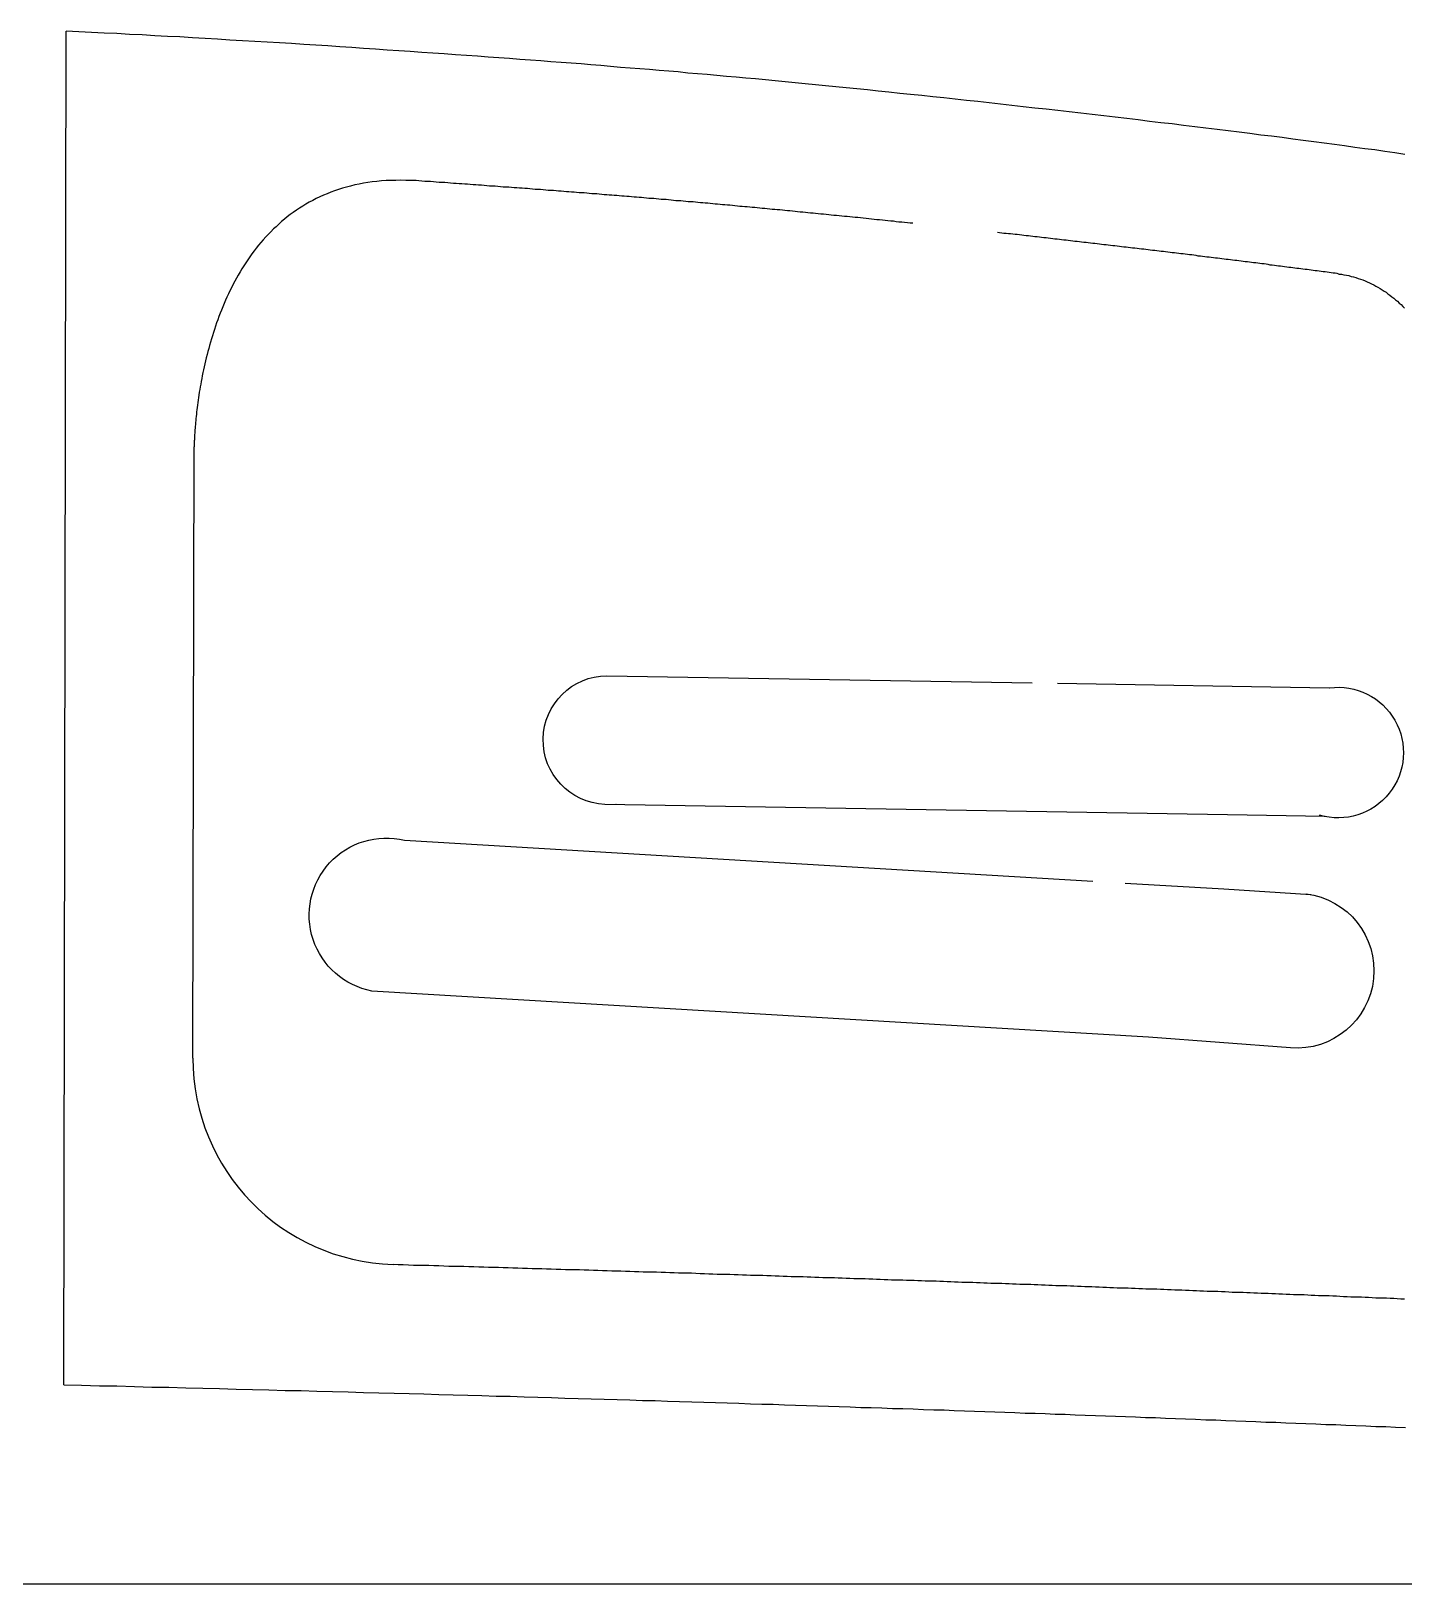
# Model space of a CAD drawing. Header units: millimetres. Extents: x 41 to 1041, y 1148 to 1248.
# Drawn here: x 730 to 783.4, y 1147.8 to 1208.1 of the extents above; entities that cross this region are included whole.
import ezdxf

# ---------------------------------------------------------------- set-up
doc = ezdxf.new("R2010")
doc.units = ezdxf.units.MM

msp = doc.modelspace()

# ---------------------------------------------------------------- linework, layer by layer
at = {"color": 3}
for p, q in [((731.312, 1155.538), (731.413, 1208.13)), ((736.336, 1168.23), (736.382, 1191.983)), ((752.424, 1183.087), (768.943, 1182.807)), ((769.926, 1182.791), (780.485, 1182.612)), ((744.556, 1176.699), (771.309, 1175.107))]:
    msp.add_line(p, q, dxfattribs=at)
msp.add_line((41.281, 1147.802), (1041.281, 1147.802))
for points in [[(752.34, 1178.088, -0.975424), (752.424, 1183.087)], [(780.499, 1182.614, -1.236556), (780.118, 1177.668)], [(743.289, 1170.834, -1.023403), (744.556, 1176.699)], [(779.598, 1174.614, -0.97632), (778.98, 1168.625), (773.465, 1169.039)]]:
    msp.add_lwpolyline(points, format="xyb", dxfattribs=at)
for points in [[(752.424, 1183.087), (752.424, 1183.087)], [(760.09, 1182.957), (760.09, 1182.957)], [(769.926, 1182.791), (769.926, 1182.791)], [(775.402, 1182.698), (775.402, 1182.698)], [(776.536, 1177.679), (752.34, 1178.088)], [(760.652, 1177.948), (760.652, 1177.948)], [(780.336, 1177.614), (776.536, 1177.679)], [(754.568, 1176.103), (754.568, 1176.103)], [(769.784, 1175.198), (769.784, 1175.198)], [(772.555, 1175.033), (776.399, 1174.805), (779.769, 1174.587)], [(773.465, 1169.039), (743.289, 1170.834)]]:
    msp.add_lwpolyline(points, dxfattribs=at)
for points in [[(783.429, 1203.342, 0), (783.044, 1203.402, 0), (782.657, 1203.452, 0), (782.267, 1203.512, 0), (781.876, 1203.562, 0), (781.483, 1203.612, 0), (781.087, 1203.672, 0), (780.689, 1203.722, 0), (780.289, 1203.772, 0), (779.886, 1203.832, 0), (779.48, 1203.882, 0), (779.072, 1203.932, 0), (778.661, 1203.992, 0), (778.246, 1204.042, 0), (777.829, 1204.092, 0), (777.409, 1204.152, 0), (776.986, 1204.202, 0), (776.559, 1204.252, 0), (776.13, 1204.312, 0), (775.699, 1204.362, 0), (775.264, 1204.412, 0), (774.828, 1204.462, 0), (774.39, 1204.522, 0), (773.95, 1204.572, 0), (773.508, 1204.622, 0), (773.065, 1204.682, 0), (772.621, 1204.732, 0), (772.175, 1204.782, 0), (771.729, 1204.832, 0), (771.283, 1204.892, 0), (770.836, 1204.942, 0), (770.389, 1204.992, 0), (769.942, 1205.042, 0), (769.495, 1205.092, 0), (769.048, 1205.142, 0), (768.603, 1205.192, 0), (768.158, 1205.242, 0), (767.714, 1205.292, 0), (767.271, 1205.342, 0), (766.83, 1205.392, 0), (766.391, 1205.432, 0), (765.953, 1205.482, 0), (765.517, 1205.532, 0), (765.084, 1205.572, 0), (764.653, 1205.622, 0), (764.225, 1205.672, 0), (763.8, 1205.712, 0), (763.377, 1205.752, 0), (762.958, 1205.802, 0), (762.543, 1205.842, 0), (762.131, 1205.882, 0), (761.723, 1205.922, 0), (761.319, 1205.962, 0), (760.919, 1206.002, 0), (760.522, 1206.042, 0), (760.128, 1206.082, 0), (759.738, 1206.122, 0), (759.35, 1206.162, 0), (758.964, 1206.192, 0), (758.581, 1206.232, 0), (758.2, 1206.272, 0), (757.821, 1206.302, 0), (757.443, 1206.342, 0), (757.066, 1206.372, 0), (756.691, 1206.402, 0), (756.317, 1206.442, 0), (755.943, 1206.472, 0), (755.569, 1206.502, 0), (755.196, 1206.542, 0), (754.822, 1206.572, 0), (754.448, 1206.602, 0), (754.074, 1206.632, 0), (753.698, 1206.662, 0), (753.322, 1206.692, 0), (752.944, 1206.722, 0), (752.565, 1206.752, 0), (752.184, 1206.792, 0), (751.801, 1206.822, 0), (751.416, 1206.852, 0), (751.028, 1206.882, 0), (750.638, 1206.912, 0), (750.244, 1206.942, 0), (749.848, 1206.972, 0), (749.447, 1207.002, 0), (749.044, 1207.032, 0), (748.636, 1207.062, 0), (748.224, 1207.092, 0), (747.808, 1207.122, 0), (747.387, 1207.152, 0), (746.962, 1207.182, 0), (746.533, 1207.212, 0), (746.1, 1207.242, 0), (745.663, 1207.272, 0), (745.223, 1207.302, 0), (744.779, 1207.332, 0), (744.331, 1207.362, 0), (743.88, 1207.392, 0), (743.426, 1207.422, 0), (742.968, 1207.452, 0), (742.508, 1207.492, 0), (742.045, 1207.522, 0), (741.579, 1207.552, 0), (741.111, 1207.582, 0), (740.64, 1207.612, 0), (740.167, 1207.642, 0), (739.692, 1207.672, 0), (739.215, 1207.702, 0), (738.736, 1207.722, 0), (738.255, 1207.752, 0), (737.773, 1207.782, 0), (737.289, 1207.812, 0), (736.804, 1207.842, 0), (736.317, 1207.872, 0), (735.829, 1207.902, 0), (735.341, 1207.922, 0), (734.851, 1207.952, 0), (734.361, 1207.982, 0), (733.871, 1208.002, 0), (733.379, 1208.032, 0), (732.888, 1208.052, 0), (732.396, 1208.082, 0), (731.905, 1208.102, 0), (731.413, 1208.132, 0)], [(745.005, 1202.322, 0), (744.803, 1202.332, 0), (744.605, 1202.332, 0), (744.41, 1202.342, 0), (744.217, 1202.332, 0), (744.028, 1202.332, 0), (743.842, 1202.322, 0), (743.659, 1202.312, 0), (743.479, 1202.292, 0), (743.302, 1202.272, 0), (743.128, 1202.242, 0), (742.957, 1202.222, 0), (742.789, 1202.182, 0), (742.624, 1202.152, 0), (742.462, 1202.112, 0), (742.302, 1202.072, 0), (742.145, 1202.022, 0), (741.991, 1201.972, 0), (741.84, 1201.922, 0), (741.692, 1201.872, 0), (741.546, 1201.812, 0), (741.403, 1201.752, 0), (741.263, 1201.692, 0), (741.125, 1201.622, 0), (740.99, 1201.552, 0), (740.857, 1201.482, 0), (740.727, 1201.412, 0), (740.6, 1201.332, 0), (740.475, 1201.252, 0), (740.353, 1201.172, 0), (740.233, 1201.082, 0), (740.115, 1201.002, 0), (740, 1200.912, 0), (739.887, 1200.822, 0), (739.777, 1200.732, 0), (739.669, 1200.632, 0), (739.563, 1200.532, 0), (739.46, 1200.442, 0), (739.359, 1200.332, 0), (739.26, 1200.232, 0), (739.163, 1200.132, 0), (739.069, 1200.022, 0), (738.976, 1199.922, 0), (738.886, 1199.812, 0), (738.798, 1199.702, 0), (738.712, 1199.592, 0), (738.628, 1199.472, 0), (738.547, 1199.362, 0), (738.467, 1199.242, 0), (738.389, 1199.132, 0), (738.313, 1199.012, 0), (738.239, 1198.892, 0), (738.167, 1198.772, 0), (738.097, 1198.652, 0), (738.028, 1198.532, 0), (737.962, 1198.412, 0), (737.897, 1198.292, 0), (737.834, 1198.162, 0), (737.773, 1198.042, 0), (737.714, 1197.922, 0), (737.656, 1197.792, 0), (737.6, 1197.672, 0), (737.546, 1197.542, 0), (737.493, 1197.422, 0), (737.442, 1197.292, 0), (737.393, 1197.172, 0), (737.345, 1197.042, 0), (737.299, 1196.912, 0), (737.254, 1196.792, 0), (737.21, 1196.662, 0), (737.169, 1196.542, 0), (737.128, 1196.422, 0), (737.089, 1196.292, 0), (737.051, 1196.172, 0), (737.015, 1196.042, 0), (736.98, 1195.922, 0), (736.946, 1195.802, 0), (736.914, 1195.682, 0), (736.883, 1195.562, 0), (736.853, 1195.442, 0), (736.824, 1195.322, 0), (736.797, 1195.202, 0), (736.771, 1195.092, 0), (736.745, 1194.972, 0), (736.721, 1194.862, 0), (736.698, 1194.742, 0), (736.677, 1194.632, 0), (736.656, 1194.522, 0), (736.636, 1194.412, 0), (736.617, 1194.312, 0), (736.599, 1194.202, 0), (736.582, 1194.102, 0), (736.566, 1193.992, 0), (736.551, 1193.892, 0), (736.536, 1193.792, 0), (736.523, 1193.702, 0), (736.51, 1193.602, 0), (736.498, 1193.512, 0), (736.487, 1193.422, 0), (736.477, 1193.332, 0), (736.467, 1193.242, 0), (736.458, 1193.162, 0), (736.45, 1193.082, 0), (736.442, 1193.002, 0), (736.435, 1192.922, 0), (736.428, 1192.842, 0), (736.422, 1192.772, 0), (736.417, 1192.702, 0), (736.412, 1192.642, 0), (736.408, 1192.572, 0), (736.404, 1192.512, 0), (736.4, 1192.452, 0), (736.397, 1192.402, 0), (736.394, 1192.352, 0), (736.392, 1192.302, 0), (736.39, 1192.252, 0), (736.388, 1192.212, 0), (736.387, 1192.172, 0), (736.385, 1192.142, 0), (736.384, 1192.102, 0), (736.384, 1192.082, 0), (736.383, 1192.052, 0), (736.383, 1192.032, 0), (736.382, 1192.012, 0), (736.382, 1192.002, 0), (736.382, 1191.992, 0), (736.382, 1191.982, 0), (736.382, 1191.982, 0)], [(764.314, 1200.662, 0), (764.205, 1200.672, 0), (764.096, 1200.682, 0), (763.988, 1200.692, 0), (763.879, 1200.702, 0), (763.771, 1200.712, 0), (763.663, 1200.722, 0), (763.556, 1200.742, 0), (763.448, 1200.752, 0), (763.341, 1200.762, 0), (763.234, 1200.772, 0), (763.127, 1200.782, 0), (763.02, 1200.792, 0), (762.914, 1200.802, 0), (762.808, 1200.812, 0), (762.702, 1200.822, 0), (762.596, 1200.832, 0), (762.491, 1200.852, 0), (762.385, 1200.862, 0), (762.28, 1200.872, 0), (762.176, 1200.882, 0), (762.071, 1200.892, 0), (761.967, 1200.902, 0), (761.863, 1200.912, 0), (761.759, 1200.922, 0), (761.656, 1200.932, 0), (761.552, 1200.942, 0), (761.449, 1200.952, 0), (761.347, 1200.962, 0), (761.244, 1200.972, 0), (761.142, 1200.982, 0), (761.04, 1200.992, 0), (760.938, 1201.002, 0), (760.837, 1201.012, 0), (760.735, 1201.022, 0), (760.634, 1201.032, 0), (760.533, 1201.042, 0), (760.433, 1201.052, 0), (760.332, 1201.062, 0), (760.232, 1201.072, 0), (760.132, 1201.082, 0), (760.032, 1201.092, 0), (759.932, 1201.102, 0), (759.833, 1201.112, 0), (759.733, 1201.122, 0), (759.634, 1201.132, 0), (759.535, 1201.142, 0), (759.436, 1201.152, 0), (759.338, 1201.162, 0), (759.239, 1201.172, 0), (759.141, 1201.182, 0), (759.043, 1201.192, 0), (758.945, 1201.202, 0), (758.847, 1201.202, 0), (758.749, 1201.212, 0), (758.652, 1201.222, 0), (758.554, 1201.232, 0), (758.457, 1201.242, 0), (758.36, 1201.252, 0), (758.263, 1201.262, 0), (758.166, 1201.272, 0), (758.069, 1201.282, 0), (757.972, 1201.292, 0), (757.875, 1201.302, 0), (757.779, 1201.302, 0), (757.682, 1201.312, 0), (757.586, 1201.322, 0), (757.49, 1201.332, 0), (757.394, 1201.342, 0), (757.298, 1201.352, 0), (757.202, 1201.362, 0), (757.106, 1201.372, 0), (757.01, 1201.382, 0), (756.914, 1201.382, 0), (756.819, 1201.392, 0), (756.723, 1201.402, 0), (756.627, 1201.412, 0), (756.532, 1201.422, 0), (756.436, 1201.432, 0), (756.341, 1201.442, 0), (756.246, 1201.442, 0), (756.15, 1201.452, 0), (756.055, 1201.462, 0), (755.96, 1201.472, 0), (755.864, 1201.482, 0), (755.769, 1201.492, 0), (755.674, 1201.492, 0), (755.579, 1201.502, 0), (755.483, 1201.512, 0), (755.388, 1201.522, 0), (755.293, 1201.532, 0), (755.198, 1201.542, 0), (755.102, 1201.542, 0), (755.007, 1201.552, 0), (754.912, 1201.562, 0), (754.817, 1201.572, 0), (754.721, 1201.582, 0), (754.626, 1201.582, 0), (754.531, 1201.592, 0), (754.435, 1201.602, 0), (754.34, 1201.612, 0), (754.245, 1201.622, 0), (754.149, 1201.622, 0), (754.053, 1201.632, 0), (753.958, 1201.642, 0), (753.862, 1201.652, 0), (753.766, 1201.662, 0), (753.671, 1201.662, 0), (753.575, 1201.672, 0), (753.479, 1201.682, 0), (753.383, 1201.692, 0), (753.287, 1201.702, 0), (753.19, 1201.702, 0), (753.094, 1201.712, 0), (752.998, 1201.722, 0), (752.901, 1201.732, 0), (752.805, 1201.742, 0), (752.708, 1201.742, 0), (752.611, 1201.752, 0), (752.514, 1201.762, 0), (752.417, 1201.772, 0), (752.32, 1201.772, 0), (752.223, 1201.782, 0), (752.126, 1201.792, 0), (752.028, 1201.802, 0), (751.93, 1201.812, 0), (751.833, 1201.812, 0), (751.735, 1201.822, 0), (751.636, 1201.832, 0), (751.538, 1201.842, 0), (751.44, 1201.842, 0), (751.341, 1201.852, 0), (751.242, 1201.862, 0), (751.144, 1201.872, 0), (751.044, 1201.872, 0), (750.945, 1201.882, 0), (750.846, 1201.892, 0), (750.746, 1201.902, 0), (750.646, 1201.912, 0), (750.546, 1201.912, 0), (750.446, 1201.922, 0), (750.346, 1201.932, 0), (750.245, 1201.942, 0), (750.144, 1201.942, 0), (750.043, 1201.952, 0), (749.942, 1201.962, 0), (749.84, 1201.972, 0), (749.739, 1201.972, 0), (749.637, 1201.982, 0), (749.535, 1201.992, 0), (749.432, 1202.002, 0), (749.33, 1202.012, 0), (749.227, 1202.012, 0), (749.124, 1202.022, 0), (749.02, 1202.032, 0), (748.917, 1202.042, 0), (748.813, 1202.042, 0), (748.709, 1202.052, 0), (748.604, 1202.062, 0), (748.5, 1202.072, 0), (748.395, 1202.072, 0), (748.289, 1202.082, 0), (748.184, 1202.092, 0), (748.078, 1202.102, 0), (747.972, 1202.112, 0), (747.865, 1202.112, 0), (747.759, 1202.122, 0), (747.652, 1202.132, 0), (747.545, 1202.142, 0), (747.437, 1202.142, 0), (747.329, 1202.152, 0), (747.221, 1202.162, 0), (747.113, 1202.172, 0), (747.004, 1202.182, 0), (746.895, 1202.182, 0), (746.786, 1202.192, 0), (746.677, 1202.202, 0), (746.567, 1202.212, 0), (746.457, 1202.212, 0), (746.347, 1202.222, 0), (746.236, 1202.232, 0), (746.126, 1202.242, 0), (746.015, 1202.252, 0), (745.903, 1202.252, 0), (745.792, 1202.262, 0), (745.68, 1202.272, 0), (745.568, 1202.282, 0), (745.456, 1202.292, 0), (745.344, 1202.292, 0), (745.231, 1202.302, 0), (745.118, 1202.312, 0), (745.005, 1202.322, 0)], [(780.87, 1198.692, 0), (780.793, 1198.712, 0), (780.716, 1198.722, 0), (780.639, 1198.732, 0), (780.562, 1198.742, 0), (780.485, 1198.752, 0), (780.407, 1198.762, 0), (780.33, 1198.772, 0), (780.252, 1198.782, 0), (780.174, 1198.792, 0), (780.096, 1198.802, 0), (780.019, 1198.812, 0), (779.941, 1198.822, 0), (779.862, 1198.832, 0), (779.784, 1198.842, 0), (779.706, 1198.852, 0), (779.628, 1198.862, 0), (779.549, 1198.872, 0), (779.471, 1198.882, 0), (779.392, 1198.892, 0), (779.313, 1198.902, 0), (779.234, 1198.912, 0), (779.155, 1198.922, 0), (779.076, 1198.932, 0), (778.997, 1198.942, 0), (778.917, 1198.952, 0), (778.838, 1198.962, 0), (778.758, 1198.972, 0), (778.679, 1198.982, 0), (778.599, 1198.992, 0), (778.519, 1199.002, 0), (778.439, 1199.012, 0), (778.359, 1199.022, 0), (778.279, 1199.032, 0), (778.199, 1199.042, 0), (778.118, 1199.062, 0), (778.038, 1199.072, 0), (777.957, 1199.082, 0), (777.876, 1199.092, 0), (777.795, 1199.102, 0), (777.714, 1199.112, 0), (777.633, 1199.122, 0), (777.552, 1199.132, 0), (777.471, 1199.142, 0), (777.389, 1199.152, 0), (777.308, 1199.162, 0), (777.226, 1199.172, 0), (777.144, 1199.182, 0), (777.062, 1199.192, 0), (776.98, 1199.202, 0), (776.898, 1199.212, 0), (776.816, 1199.222, 0), (776.733, 1199.232, 0), (776.651, 1199.242, 0), (776.568, 1199.252, 0), (776.486, 1199.262, 0), (776.403, 1199.272, 0), (776.32, 1199.282, 0), (776.237, 1199.292, 0), (776.154, 1199.302, 0), (776.071, 1199.312, 0), (775.987, 1199.322, 0), (775.904, 1199.332, 0), (775.82, 1199.342, 0), (775.737, 1199.352, 0), (775.653, 1199.362, 0), (775.569, 1199.372, 0), (775.486, 1199.382, 0), (775.402, 1199.392, 0), (775.318, 1199.412, 0), (775.234, 1199.422, 0), (775.149, 1199.432, 0), (775.065, 1199.442, 0), (774.981, 1199.452, 0), (774.896, 1199.462, 0), (774.812, 1199.472, 0), (774.727, 1199.482, 0), (774.643, 1199.492, 0), (774.558, 1199.502, 0), (774.473, 1199.512, 0), (774.388, 1199.522, 0), (774.304, 1199.532, 0), (774.219, 1199.542, 0), (774.134, 1199.552, 0), (774.048, 1199.562, 0), (773.963, 1199.572, 0), (773.878, 1199.582, 0), (773.793, 1199.592, 0), (773.707, 1199.602, 0), (773.622, 1199.612, 0), (773.537, 1199.622, 0), (773.451, 1199.632, 0), (773.366, 1199.642, 0), (773.28, 1199.652, 0), (773.194, 1199.662, 0), (773.109, 1199.672, 0), (773.023, 1199.682, 0), (772.937, 1199.692, 0), (772.851, 1199.702, 0), (772.765, 1199.712, 0), (772.68, 1199.722, 0), (772.594, 1199.732, 0), (772.508, 1199.742, 0), (772.422, 1199.752, 0), (772.336, 1199.762, 0), (772.25, 1199.772, 0), (772.164, 1199.782, 0), (772.077, 1199.792, 0), (771.991, 1199.802, 0), (771.905, 1199.812, 0), (771.819, 1199.822, 0), (771.733, 1199.832, 0), (771.646, 1199.842, 0), (771.56, 1199.852, 0), (771.474, 1199.862, 0), (771.388, 1199.872, 0), (771.301, 1199.882, 0), (771.215, 1199.892, 0), (771.129, 1199.902, 0), (771.042, 1199.912, 0), (770.956, 1199.922, 0), (770.869, 1199.932, 0), (770.783, 1199.942, 0), (770.697, 1199.952, 0), (770.61, 1199.962, 0), (770.524, 1199.972, 0), (770.437, 1199.982, 0), (770.351, 1199.992, 0), (770.265, 1200.002, 0), (770.178, 1200.012, 0), (770.092, 1200.022, 0), (770.006, 1200.032, 0), (769.919, 1200.042, 0), (769.833, 1200.052, 0), (769.746, 1200.062, 0), (769.66, 1200.072, 0), (769.574, 1200.082, 0), (769.488, 1200.092, 0), (769.401, 1200.102, 0), (769.315, 1200.112, 0), (769.229, 1200.122, 0), (769.142, 1200.132, 0), (769.056, 1200.142, 0), (768.97, 1200.152, 0), (768.884, 1200.162, 0), (768.798, 1200.172, 0), (768.712, 1200.182, 0), (768.626, 1200.192, 0), (768.54, 1200.202, 0), (768.454, 1200.212, 0), (768.368, 1200.222, 0), (768.282, 1200.232, 0), (768.196, 1200.242, 0), (768.11, 1200.252, 0), (768.024, 1200.252, 0), (767.938, 1200.262, 0), (767.852, 1200.272, 0), (767.767, 1200.282, 0), (767.681, 1200.292, 0), (767.596, 1200.302, 0)], [(780.87, 1198.692, 0), (780.968, 1198.682, 0), (781.064, 1198.662, 0), (781.159, 1198.652, 0), (781.253, 1198.632, 0), (781.347, 1198.602, 0), (781.439, 1198.582, 0), (781.53, 1198.552, 0), (781.62, 1198.522, 0), (781.709, 1198.492, 0), (781.797, 1198.462, 0), (781.883, 1198.422, 0), (781.969, 1198.392, 0), (782.054, 1198.352, 0), (782.138, 1198.312, 0), (782.221, 1198.272, 0), (782.303, 1198.222, 0), (782.384, 1198.182, 0), (782.464, 1198.132, 0), (782.543, 1198.082, 0), (782.621, 1198.032, 0), (782.698, 1197.982, 0), (782.774, 1197.922, 0), (782.849, 1197.872, 0), (782.923, 1197.812, 0), (782.996, 1197.752, 0), (783.069, 1197.692, 0), (783.14, 1197.632, 0), (783.211, 1197.562, 0), (783.28, 1197.502, 0), (783.349, 1197.432, 0), (783.417, 1197.362, 0)], [(752.778, 1178.082, 0), (752.778, 1178.082, 0), (752.778, 1178.082, 0), (752.778, 1178.082, 0), (752.778, 1178.082, 0), (752.778, 1178.082, 0), (752.778, 1178.082, 0), (752.778, 1178.082, 0), (752.778, 1178.082, 0), (752.778, 1178.082, 0), (752.778, 1178.082, 0), (752.778, 1178.082, 0), (752.778, 1178.082, 0), (752.778, 1178.082, 0), (752.778, 1178.082, 0), (752.778, 1178.082, 0), (752.778, 1178.082, 0), (752.777, 1178.082, 0), (752.777, 1178.082, 0), (752.777, 1178.082, 0), (752.777, 1178.082, 0), (752.777, 1178.082, 0), (752.777, 1178.082, 0), (752.777, 1178.082, 0), (752.777, 1178.082, 0), (752.777, 1178.082, 0), (752.777, 1178.082, 0), (752.776, 1178.082, 0), (752.776, 1178.082, 0), (752.776, 1178.082, 0), (752.776, 1178.082, 0), (752.776, 1178.082, 0), (752.776, 1178.082, 0), (752.776, 1178.082, 0), (752.776, 1178.082, 0), (752.776, 1178.082, 0), (752.775, 1178.082, 0), (752.775, 1178.082, 0), (752.775, 1178.082, 0), (752.775, 1178.082, 0), (752.775, 1178.082, 0), (752.775, 1178.082, 0), (752.775, 1178.082, 0), (752.774, 1178.082, 0), (752.774, 1178.082, 0), (752.774, 1178.082, 0), (752.774, 1178.082, 0), (752.774, 1178.082, 0), (752.774, 1178.082, 0), (752.774, 1178.082, 0), (752.774, 1178.082, 0), (752.773, 1178.082, 0), (752.773, 1178.082, 0), (752.773, 1178.082, 0), (752.773, 1178.082, 0), (752.773, 1178.082, 0), (752.773, 1178.082, 0), (752.773, 1178.082, 0), (752.772, 1178.082, 0), (752.772, 1178.082, 0), (752.772, 1178.082, 0), (752.772, 1178.082, 0), (752.772, 1178.082, 0), (752.772, 1178.082, 0), (752.772, 1178.082, 0), (752.772, 1178.082, 0), (752.771, 1178.082, 0), (752.771, 1178.082, 0), (752.771, 1178.082, 0), (752.771, 1178.082, 0), (752.771, 1178.082, 0), (752.771, 1178.082, 0), (752.771, 1178.082, 0), (752.771, 1178.082, 0), (752.77, 1178.082, 0), (752.77, 1178.082, 0), (752.77, 1178.082, 0), (752.77, 1178.082, 0), (752.77, 1178.082, 0), (752.77, 1178.082, 0), (752.77, 1178.082, 0), (752.77, 1178.082, 0), (752.77, 1178.082, 0), (752.769, 1178.082, 0), (752.769, 1178.082, 0), (752.769, 1178.082, 0), (752.769, 1178.082, 0), (752.769, 1178.082, 0), (752.769, 1178.082, 0), (752.769, 1178.082, 0), (752.769, 1178.082, 0), (752.769, 1178.082, 0), (752.769, 1178.082, 0), (752.769, 1178.082, 0), (752.768, 1178.082, 0), (752.768, 1178.082, 0), (752.768, 1178.082, 0), (752.768, 1178.082, 0), (752.768, 1178.082, 0), (752.768, 1178.082, 0), (752.768, 1178.082, 0), (752.768, 1178.082, 0), (752.768, 1178.082, 0), (752.768, 1178.082, 0), (752.768, 1178.082, 0), (752.768, 1178.082, 0), (752.768, 1178.082, 0), (752.768, 1178.082, 0), (752.768, 1178.082, 0), (752.768, 1178.082, 0), (752.768, 1178.082, 0), (752.768, 1178.082, 0), (752.768, 1178.082, 0), (752.768, 1178.082, 0), (752.768, 1178.082, 0), (752.768, 1178.082, 0), (752.768, 1178.082, 0), (752.768, 1178.082, 0), (752.768, 1178.082, 0), (752.768, 1178.082, 0), (752.768, 1178.082, 0), (752.768, 1178.082, 0), (752.768, 1178.082, 0), (752.768, 1178.082, 0), (752.768, 1178.082, 0), (752.768, 1178.082, 0), (752.768, 1178.082, 0), (752.768, 1178.082, 0)], [(744.111, 1160.222, 0), (744.31, 1160.212, 0), (744.51, 1160.212, 0), (744.709, 1160.202, 0), (744.907, 1160.192, 0), (745.105, 1160.192, 0), (745.302, 1160.182, 0), (745.499, 1160.182, 0), (745.696, 1160.172, 0), (745.892, 1160.172, 0), (746.087, 1160.162, 0), (746.282, 1160.152, 0), (746.477, 1160.152, 0), (746.671, 1160.142, 0), (746.864, 1160.142, 0), (747.057, 1160.132, 0), (747.25, 1160.132, 0), (747.441, 1160.122, 0), (747.633, 1160.122, 0), (747.824, 1160.112, 0), (748.014, 1160.102, 0), (748.204, 1160.102, 0), (748.394, 1160.092, 0), (748.583, 1160.092, 0), (748.771, 1160.082, 0), (748.959, 1160.082, 0), (749.146, 1160.072, 0), (749.333, 1160.072, 0), (749.52, 1160.062, 0), (749.705, 1160.062, 0), (749.891, 1160.052, 0), (750.076, 1160.042, 0), (750.26, 1160.042, 0), (750.444, 1160.032, 0), (750.627, 1160.032, 0), (750.81, 1160.022, 0), (750.992, 1160.022, 0), (751.174, 1160.012, 0), (751.355, 1160.012, 0), (751.535, 1160.002, 0), (751.716, 1160.002, 0), (751.895, 1159.992, 0), (752.074, 1159.992, 0), (752.253, 1159.982, 0), (752.431, 1159.982, 0), (752.608, 1159.972, 0), (752.785, 1159.962, 0), (752.962, 1159.962, 0), (753.138, 1159.952, 0), (753.313, 1159.952, 0), (753.488, 1159.942, 0), (753.662, 1159.942, 0), (753.836, 1159.932, 0), (754.009, 1159.932, 0), (754.182, 1159.922, 0), (754.354, 1159.922, 0), (754.526, 1159.912, 0), (754.697, 1159.912, 0), (754.868, 1159.902, 0), (755.038, 1159.902, 0), (755.207, 1159.892, 0), (755.376, 1159.892, 0), (755.545, 1159.882, 0), (755.712, 1159.882, 0), (755.88, 1159.872, 0), (756.046, 1159.862, 0), (756.213, 1159.862, 0), (756.378, 1159.852, 0), (756.543, 1159.852, 0), (756.708, 1159.842, 0), (756.872, 1159.842, 0), (757.036, 1159.832, 0), (757.198, 1159.832, 0), (757.361, 1159.822, 0), (757.523, 1159.822, 0), (757.684, 1159.812, 0), (757.845, 1159.812, 0), (758.005, 1159.802, 0), (758.165, 1159.802, 0), (758.324, 1159.792, 0), (758.483, 1159.792, 0), (758.641, 1159.782, 0), (758.799, 1159.782, 0), (758.956, 1159.772, 0), (759.113, 1159.772, 0), (759.269, 1159.762, 0), (759.425, 1159.762, 0), (759.581, 1159.752, 0), (759.736, 1159.752, 0), (759.89, 1159.742, 0), (760.044, 1159.742, 0), (760.198, 1159.732, 0), (760.351, 1159.732, 0), (760.504, 1159.722, 0), (760.657, 1159.722, 0), (760.809, 1159.712, 0), (760.96, 1159.712, 0), (761.112, 1159.702, 0), (761.262, 1159.702, 0), (761.413, 1159.692, 0), (761.563, 1159.692, 0), (761.713, 1159.682, 0), (761.862, 1159.682, 0), (762.011, 1159.672, 0), (762.16, 1159.672, 0), (762.309, 1159.662, 0), (762.457, 1159.662, 0), (762.604, 1159.652, 0), (762.752, 1159.652, 0), (762.899, 1159.642, 0), (763.046, 1159.642, 0), (763.192, 1159.632, 0), (763.339, 1159.632, 0), (763.485, 1159.622, 0), (763.63, 1159.622, 0), (763.776, 1159.612, 0), (763.921, 1159.612, 0), (764.066, 1159.602, 0), (764.211, 1159.602, 0), (764.355, 1159.602, 0), (764.499, 1159.592, 0), (764.643, 1159.592, 0), (764.787, 1159.582, 0), (764.931, 1159.582, 0), (765.074, 1159.572, 0), (765.217, 1159.572, 0), (765.36, 1159.562, 0), (765.503, 1159.562, 0), (765.645, 1159.552, 0), (765.788, 1159.552, 0), (765.93, 1159.542, 0), (766.072, 1159.542, 0), (766.214, 1159.532, 0), (766.356, 1159.532, 0), (766.497, 1159.522, 0), (766.639, 1159.522, 0), (766.78, 1159.512, 0), (766.921, 1159.512, 0), (767.063, 1159.502, 0), (767.204, 1159.502, 0), (767.344, 1159.492, 0), (767.485, 1159.492, 0), (767.626, 1159.482, 0), (767.767, 1159.482, 0), (767.907, 1159.472, 0), (768.048, 1159.472, 0), (768.188, 1159.462, 0), (768.328, 1159.462, 0), (768.469, 1159.452, 0), (768.609, 1159.452, 0), (768.749, 1159.442, 0), (768.889, 1159.442, 0), (769.03, 1159.432, 0), (769.17, 1159.432, 0), (769.31, 1159.422, 0), (769.45, 1159.422, 0), (769.59, 1159.412, 0), (769.73, 1159.412, 0), (769.871, 1159.402, 0), (770.011, 1159.402, 0), (770.151, 1159.392, 0), (770.291, 1159.392, 0), (770.431, 1159.382, 0), (770.571, 1159.382, 0), (770.711, 1159.372, 0), (770.851, 1159.372, 0), (770.991, 1159.362, 0), (771.131, 1159.362, 0), (771.271, 1159.352, 0), (771.411, 1159.342, 0), (771.551, 1159.342, 0), (771.691, 1159.332, 0), (771.831, 1159.332, 0), (771.971, 1159.322, 0), (772.111, 1159.322, 0), (772.251, 1159.312, 0), (772.391, 1159.312, 0), (772.531, 1159.302, 0), (772.671, 1159.302, 0), (772.811, 1159.292, 0), (772.951, 1159.292, 0), (773.09, 1159.282, 0), (773.23, 1159.282, 0), (773.37, 1159.272, 0), (773.51, 1159.272, 0), (773.65, 1159.262, 0), (773.79, 1159.262, 0), (773.93, 1159.252, 0), (774.069, 1159.252, 0), (774.209, 1159.242, 0), (774.349, 1159.242, 0), (774.489, 1159.232, 0), (774.628, 1159.222, 0), (774.768, 1159.222, 0), (774.908, 1159.212, 0), (775.048, 1159.212, 0), (775.187, 1159.202, 0), (775.327, 1159.202, 0), (775.467, 1159.192, 0), (775.607, 1159.192, 0), (775.746, 1159.182, 0), (775.886, 1159.182, 0), (776.026, 1159.172, 0), (776.165, 1159.172, 0), (776.305, 1159.162, 0), (776.445, 1159.162, 0), (776.584, 1159.152, 0), (776.724, 1159.142, 0), (776.863, 1159.142, 0), (777.003, 1159.132, 0), (777.143, 1159.132, 0), (777.282, 1159.122, 0), (777.422, 1159.122, 0), (777.561, 1159.112, 0), (777.701, 1159.112, 0), (777.841, 1159.102, 0), (777.98, 1159.102, 0), (778.12, 1159.092, 0), (778.259, 1159.082, 0), (778.399, 1159.082, 0), (778.538, 1159.072, 0), (778.678, 1159.072, 0), (778.817, 1159.062, 0), (778.957, 1159.062, 0), (779.096, 1159.052, 0), (779.235, 1159.052, 0), (779.375, 1159.042, 0), (779.514, 1159.042, 0), (779.654, 1159.032, 0), (779.793, 1159.022, 0), (779.933, 1159.022, 0), (780.072, 1159.012, 0), (780.211, 1159.012, 0), (780.351, 1159.002, 0), (780.49, 1159.002, 0), (780.629, 1158.992, 0), (780.769, 1158.992, 0), (780.908, 1158.982, 0), (781.047, 1158.972, 0), (781.187, 1158.972, 0), (781.326, 1158.962, 0), (781.465, 1158.962, 0), (781.605, 1158.952, 0), (781.744, 1158.952, 0), (781.883, 1158.942, 0), (782.022, 1158.942, 0), (782.162, 1158.932, 0), (782.301, 1158.922, 0), (782.44, 1158.922, 0), (782.579, 1158.912, 0), (782.718, 1158.912, 0), (782.858, 1158.902, 0), (782.997, 1158.902, 0), (783.136, 1158.892, 0), (783.275, 1158.882, 0), (783.414, 1158.882, 0)], [(731.312, 1155.542, 0), (732.008, 1155.522, 0), (732.698, 1155.502, 0), (733.382, 1155.492, 0), (734.061, 1155.472, 0), (734.734, 1155.452, 0), (735.401, 1155.442, 0), (736.063, 1155.422, 0), (736.719, 1155.412, 0), (737.369, 1155.392, 0), (738.014, 1155.372, 0), (738.653, 1155.362, 0), (739.286, 1155.342, 0), (739.914, 1155.322, 0), (740.536, 1155.312, 0), (741.152, 1155.292, 0), (741.763, 1155.282, 0), (742.368, 1155.262, 0), (742.968, 1155.242, 0), (743.562, 1155.232, 0), (744.151, 1155.212, 0), (744.734, 1155.202, 0), (745.312, 1155.182, 0), (745.884, 1155.162, 0), (746.45, 1155.152, 0), (747.011, 1155.132, 0), (747.567, 1155.122, 0), (748.117, 1155.102, 0), (748.661, 1155.092, 0), (749.2, 1155.072, 0), (749.734, 1155.052, 0), (750.262, 1155.042, 0), (750.785, 1155.022, 0), (751.302, 1155.012, 0), (751.814, 1154.992, 0), (752.32, 1154.982, 0), (752.821, 1154.962, 0), (753.317, 1154.952, 0), (753.807, 1154.932, 0), (754.292, 1154.922, 0), (754.772, 1154.902, 0), (755.247, 1154.892, 0), (755.717, 1154.882, 0), (756.182, 1154.862, 0), (756.643, 1154.852, 0), (757.099, 1154.832, 0), (757.551, 1154.822, 0), (757.999, 1154.802, 0), (758.443, 1154.792, 0), (758.883, 1154.782, 0), (759.32, 1154.762, 0), (759.753, 1154.752, 0), (760.182, 1154.732, 0), (760.609, 1154.722, 0), (761.032, 1154.712, 0), (761.452, 1154.692, 0), (761.869, 1154.682, 0), (762.284, 1154.662, 0), (762.696, 1154.652, 0), (763.106, 1154.642, 0), (763.513, 1154.622, 0), (763.918, 1154.612, 0), (764.322, 1154.602, 0), (764.723, 1154.582, 0), (765.123, 1154.572, 0), (765.521, 1154.562, 0), (765.918, 1154.542, 0), (766.314, 1154.532, 0), (766.708, 1154.512, 0), (767.102, 1154.502, 0), (767.494, 1154.492, 0), (767.886, 1154.472, 0), (768.278, 1154.462, 0), (768.669, 1154.442, 0), (769.059, 1154.432, 0), (769.45, 1154.422, 0), (769.84, 1154.402, 0), (770.231, 1154.392, 0), (770.621, 1154.372, 0), (771.012, 1154.362, 0), (771.402, 1154.352, 0), (771.792, 1154.332, 0), (772.182, 1154.322, 0), (772.572, 1154.302, 0), (772.962, 1154.292, 0), (773.352, 1154.272, 0), (773.741, 1154.262, 0), (774.131, 1154.242, 0), (774.521, 1154.232, 0), (774.91, 1154.212, 0), (775.3, 1154.202, 0), (775.689, 1154.182, 0), (776.078, 1154.172, 0), (776.467, 1154.152, 0), (776.857, 1154.142, 0), (777.246, 1154.122, 0), (777.635, 1154.112, 0), (778.024, 1154.092, 0), (778.412, 1154.082, 0), (778.801, 1154.062, 0), (779.19, 1154.052, 0), (779.578, 1154.032, 0), (779.967, 1154.022, 0), (780.355, 1154.002, 0), (780.744, 1153.992, 0), (781.132, 1153.972, 0), (781.52, 1153.962, 0), (781.908, 1153.942, 0), (782.296, 1153.922, 0), (782.684, 1153.912, 0), (783.072, 1153.892, 0), (783.46, 1153.882, 0)]]:
    msp.add_polyline3d(points, dxfattribs=at)
msp.add_arc((744.336, 1168.215), 8, 179.88989, 268.38275, dxfattribs=at)

doc.saveas('drawing.dxf')
